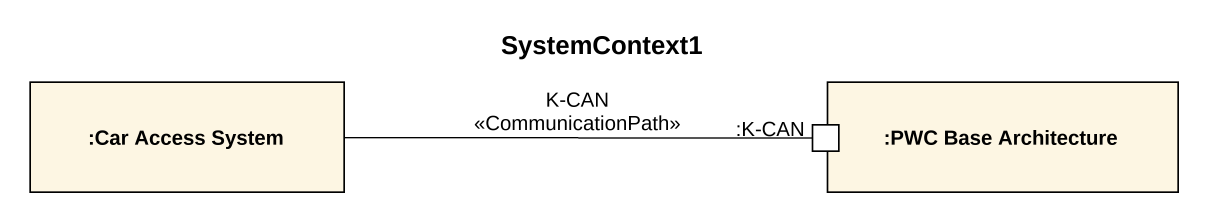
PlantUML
@startuml
title SystemContext1
rectangle ":Car Access System" as Car_Access_System
rectangle ":PWC Base Architecture" as PWC_Base_Architecture {
  port ":K-CAN" as K_CAN
}
Car_Access_System -right- K_CAN : K-CAN\n<<CommunicationPath>>
@enduml
